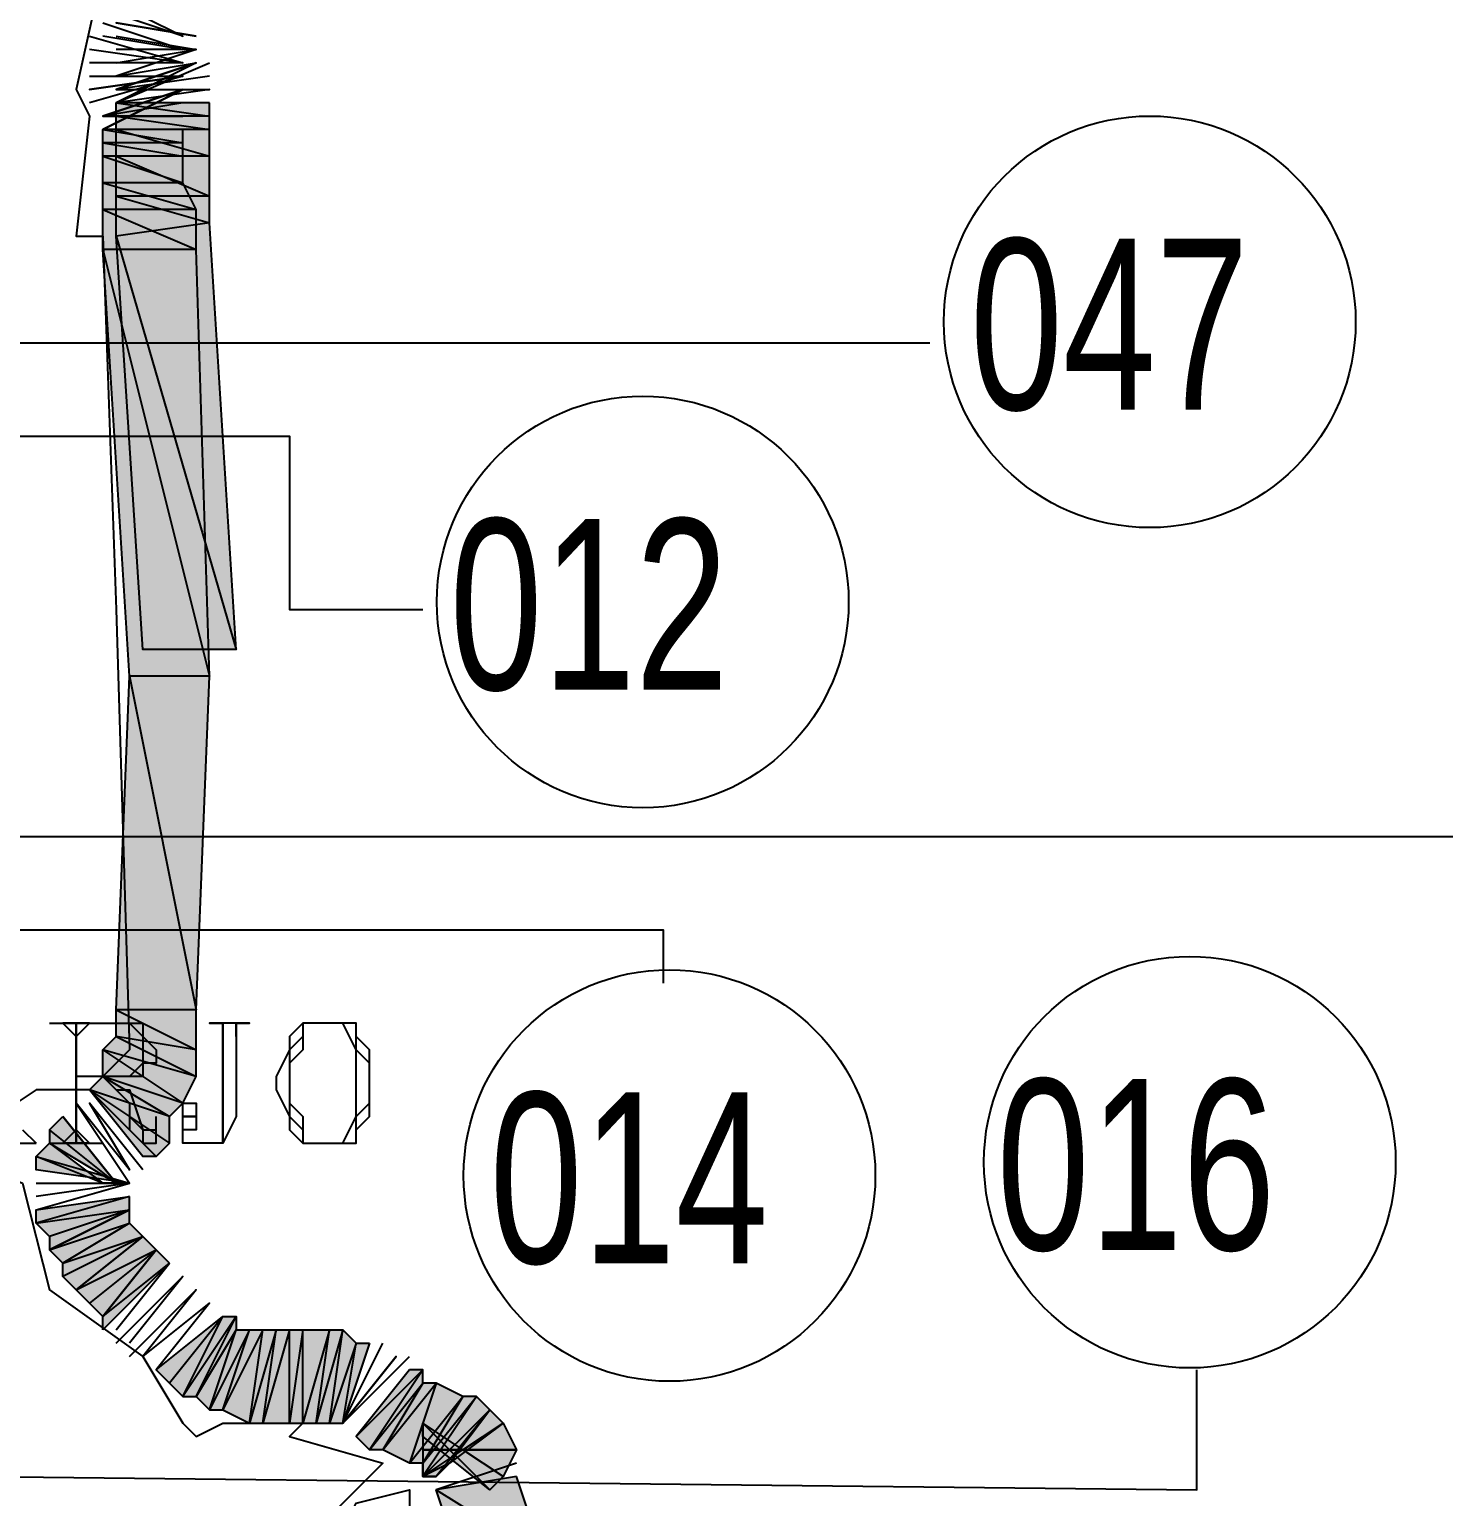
# Model space of a CAD drawing. Header units: millimetres. Extents: x 658 to 813, y 806 to 883.
# Drawn here: x 786.7165 to 787.0387, y 864.1276 to 864.4621 of the extents above; entities that cross this region are included whole.
import ezdxf

# ---------------------------------------------------------------- set-up
doc = ezdxf.new("R2010")
doc.units = ezdxf.units.MM
doc.header["$LTSCALE"] = 0.1
doc.linetypes.add('atContinuous2', pattern=[0])
for name, color, linetype in [('LINK NAS BARU', 7, 'Continuous'), ('PANTAI', 7, 'Continuous'), ('pantai1', 7, 'Continuous'), ('TEXT', 8, 'Continuous'), ('zat_Mask_solid', 7, 'Continuous')]:
    doc.layers.add(name, color=color, linetype=linetype)
doc.styles.add('Style2', font='arial.ttf', dxfattribs={"height": 0.2})

msp = doc.modelspace()

# ---------------------------------------------------------------- hatches: boundary and pattern name
at = {"layer": 'pantai1'}
h = msp.add_hatch(color=7, dxfattribs=at)
h.paths.add_polyline_path([(786.7575, 864.44533), (786.73621, 864.44533), (786.7575, 864.44229)], flags=17)
h.paths.add_polyline_path([(786.73621, 864.44533), (786.7575, 864.44229), (786.73621, 864.44229)], flags=17)
h = msp.add_hatch(color=7, dxfattribs=at)
h.paths.add_polyline_path([(786.75142, 864.43925), (786.73317, 864.43925), (786.75142, 864.43621)], flags=17)
h.paths.add_polyline_path([(786.73317, 864.43925), (786.75142, 864.43621), (786.73317, 864.43621)], flags=17)
h = msp.add_hatch(color=7, dxfattribs=at)
h.paths.add_polyline_path([(786.7575, 864.44229), (786.73621, 864.44229), (786.7575, 864.43925)], flags=17)
h.paths.add_polyline_path([(786.73621, 864.44229), (786.7575, 864.43925), (786.73621, 864.43925)], flags=17)
h = msp.add_hatch(color=7, dxfattribs=at)
h.paths.add_polyline_path([(786.7575, 864.43925), (786.73621, 864.43925), (786.7575, 864.43317)], flags=17)
h.paths.add_polyline_path([(786.73621, 864.43925), (786.7575, 864.43317), (786.73621, 864.43317)], flags=17)
h = msp.add_hatch(color=7, dxfattribs=at)
h.paths.add_polyline_path([(786.75142, 864.43621), (786.73317, 864.43621), (786.75142, 864.43317)], flags=17)
h.paths.add_polyline_path([(786.73317, 864.43621), (786.75142, 864.43317), (786.73317, 864.43317)], flags=17)
h = msp.add_hatch(color=7, dxfattribs=at)
h.paths.add_polyline_path([(786.75142, 864.43317), (786.73317, 864.43317), (786.75142, 864.42709)], flags=17)
h.paths.add_polyline_path([(786.73317, 864.43317), (786.75142, 864.42709), (786.73317, 864.42709)], flags=17)
h = msp.add_hatch(color=7, dxfattribs=at)
h.paths.add_polyline_path([(786.7575, 864.43317), (786.73621, 864.43317), (786.7575, 864.42405)], flags=17)
h.paths.add_polyline_path([(786.73621, 864.43317), (786.7575, 864.42405), (786.73621, 864.42405)], flags=17)
h = msp.add_hatch(color=7, dxfattribs=at)
h.paths.add_polyline_path([(786.75142, 864.42709), (786.73317, 864.42709), (786.75446, 864.42101)], flags=17)
h.paths.add_polyline_path([(786.73317, 864.42709), (786.75446, 864.42101), (786.73317, 864.42101)], flags=17)
h = msp.add_hatch(color=7, dxfattribs=at)
h.paths.add_polyline_path([(786.7575, 864.42405), (786.73621, 864.42405), (786.7575, 864.41797)], flags=17)
h.paths.add_polyline_path([(786.73621, 864.42405), (786.7575, 864.41797), (786.73621, 864.41493)])
h = msp.add_hatch(color=7, dxfattribs=at)
h.paths.add_polyline_path([(786.75446, 864.42101), (786.73317, 864.42101), (786.75446, 864.41189)], flags=17)
h.paths.add_polyline_path([(786.73317, 864.42101), (786.75446, 864.41189), (786.73317, 864.41189)], flags=17)
h = msp.add_hatch(color=7, dxfattribs=at)
h.paths.add_polyline_path([(786.7575, 864.41797), (786.73621, 864.41493), (786.76358, 864.32069)])
h.paths.add_polyline_path([(786.73621, 864.41493), (786.76358, 864.32069), (786.74229, 864.32069)], flags=17)
h = msp.add_hatch(color=7, dxfattribs=at)
h.paths.add_polyline_path([(786.75446, 864.41189), (786.73317, 864.41189), (786.7575, 864.31461)], flags=17)
h.paths.add_polyline_path([(786.73317, 864.41189), (786.7575, 864.31461), (786.73925, 864.31461)], flags=17)
for points in [[(786.73925, 864.31461), (786.75446, 864.23861), (786.73621, 864.23861)], [(786.7575, 864.31461), (786.73925, 864.31461), (786.75446, 864.23861)], [(786.73317, 864.19909), (786.71797, 864.20517), (786.72101, 864.20821)], [(786.73925, 864.19605), (786.71797, 864.18997), (786.71797, 864.19301)], [(786.73925, 864.19301), (786.72101, 864.18389), (786.73925, 864.18997)], [(786.72101, 864.18389), (786.73925, 864.18997), (786.72405, 864.18085)], [(786.73925, 864.18997), (786.72405, 864.18085), (786.74229, 864.18693)], [(786.74229, 864.18693), (786.72709, 864.17477), (786.74533, 864.18389)], [(786.72709, 864.17477), (786.74533, 864.18389), (786.73013, 864.17173)], [(786.74533, 864.18389), (786.73013, 864.17173), (786.73317, 864.16869)], [(786.79398, 864.16261), (786.7879, 864.14437), (786.79094, 864.16261)], [(786.81222, 864.13525), (786.82134, 864.14741), (786.82438, 864.14437)], [(786.81526, 864.13829), (786.80614, 864.14437), (786.80614, 864.13829)], [(786.81526, 864.13829), (786.82438, 864.14437), (786.82742, 864.13829)], [(786.81526, 864.13829), (786.82742, 864.13829), (786.82438, 864.13221)]]:
    msp.add_hatch(color=7, dxfattribs=at).paths.add_polyline_path(points)
h = msp.add_hatch(color=7, dxfattribs=at)
h.paths.add_polyline_path([(786.75446, 864.23861), (786.73621, 864.23861), (786.75446, 864.22949)], flags=17)
h.paths.add_polyline_path([(786.73621, 864.23861), (786.75446, 864.22949), (786.73621, 864.23253)], flags=17)
h = msp.add_hatch(color=7, dxfattribs=at)
h.paths.add_polyline_path([(786.75446, 864.22949), (786.73621, 864.23253), (786.75446, 864.22341)], flags=17)
h.paths.add_polyline_path([(786.73621, 864.23253), (786.75446, 864.22341), (786.73317, 864.22949)])
h = msp.add_hatch(color=7, dxfattribs=at)
h.paths.add_polyline_path([(786.75446, 864.22341), (786.73317, 864.22949), (786.75142, 864.21733)])
h.paths.add_polyline_path([(786.73317, 864.22949), (786.75142, 864.21733), (786.73317, 864.22341)], flags=17)
h = msp.add_hatch(color=7, dxfattribs=at)
h.paths.add_polyline_path([(786.74838, 864.21429), (786.73013, 864.22037), (786.74838, 864.20821)], flags=17)
h.paths.add_polyline_path([(786.73013, 864.22037), (786.74838, 864.20821), (786.74533, 864.20517)])
h = msp.add_hatch(color=7, dxfattribs=at)
h.paths.add_polyline_path([(786.72101, 864.20821), (786.73621, 864.19909), (786.72101, 864.21125)], flags=17)
h.paths.add_polyline_path([(786.73621, 864.19909), (786.72101, 864.21125), (786.72405, 864.21429)])
h = msp.add_hatch(color=7, dxfattribs=at)
h.paths.add_polyline_path([(786.72405, 864.18085), (786.74229, 864.18693), (786.72405, 864.17781)], flags=17)
h.paths.add_polyline_path([(786.74229, 864.18693), (786.72405, 864.17781), (786.72709, 864.17477)])
h = msp.add_hatch(color=7, dxfattribs=at)
h.paths.add_polyline_path([(786.74533, 864.18389), (786.73317, 864.16869), (786.74838, 864.18085)])
h.paths.add_polyline_path([(786.73317, 864.16869), (786.74838, 864.18085), (786.73317, 864.16565)])
h = msp.add_hatch(color=7, dxfattribs=at)
h.paths.add_polyline_path([(786.76358, 864.16565), (786.75446, 864.15045), (786.76358, 864.16869)], flags=0)
h.paths.add_polyline_path([(786.75446, 864.15045), (786.76358, 864.16869), (786.75142, 864.15045)], flags=17)
h.paths.add_polyline_path([(786.76358, 864.16869), (786.75142, 864.15045), (786.76054, 864.16869)], flags=17)
h = msp.add_hatch(color=7, dxfattribs=at)
h.paths.add_polyline_path([(786.76054, 864.14741), (786.76662, 864.16565), (786.7575, 864.14741)], flags=17)
h.paths.add_polyline_path([(786.76662, 864.16565), (786.7575, 864.14741), (786.76358, 864.16565)], flags=17)
h = msp.add_hatch(color=7, dxfattribs=at)
h.paths.add_polyline_path([(786.76662, 864.14437), (786.76966, 864.16565), (786.76054, 864.14741)])
h.paths.add_polyline_path([(786.76966, 864.16565), (786.76054, 864.14741), (786.76662, 864.16565)], flags=17)
h = msp.add_hatch(color=7, dxfattribs=at)
h.paths.add_polyline_path([(786.76966, 864.14437), (786.7727, 864.16565), (786.76662, 864.14437)], flags=17)
h.paths.add_polyline_path([(786.7727, 864.16565), (786.76662, 864.14437), (786.76966, 864.16565)], flags=17)
h = msp.add_hatch(color=7, dxfattribs=at)
h.paths.add_polyline_path([(786.77574, 864.14437), (786.77574, 864.16565), (786.76966, 864.14437)], flags=17)
h.paths.add_polyline_path([(786.77574, 864.16565), (786.76966, 864.14437), (786.7727, 864.16565)], flags=17)
h = msp.add_hatch(color=7, dxfattribs=at)
h.paths.add_polyline_path([(786.77878, 864.14437), (786.77878, 864.16565), (786.77574, 864.14437)], flags=17)
h.paths.add_polyline_path([(786.77878, 864.16565), (786.77574, 864.14437), (786.77574, 864.16565)], flags=17)
h = msp.add_hatch(color=7, dxfattribs=at)
h.paths.add_polyline_path([(786.78182, 864.14437), (786.78486, 864.16565), (786.77878, 864.14437)], flags=17)
h.paths.add_polyline_path([(786.78486, 864.16565), (786.77878, 864.14437), (786.77878, 864.16565)], flags=17)
h = msp.add_hatch(color=7, dxfattribs=at)
h.paths.add_polyline_path([(786.78486, 864.14437), (786.7879, 864.16565), (786.78182, 864.14437)], flags=17)
h.paths.add_polyline_path([(786.7879, 864.16565), (786.78182, 864.14437), (786.78486, 864.16565)], flags=17)
h = msp.add_hatch(color=7, dxfattribs=at)
h.paths.add_polyline_path([(786.7879, 864.14437), (786.79094, 864.16261), (786.78486, 864.14437)], flags=17)
h.paths.add_polyline_path([(786.79094, 864.16261), (786.78486, 864.14437), (786.7879, 864.16565)])
h = msp.add_hatch(color=7, dxfattribs=at)
h.paths.add_polyline_path([(786.8031, 864.15653), (786.79094, 864.14133), (786.80614, 864.15653)], flags=16)
h.paths.add_polyline_path([(786.79094, 864.14133), (786.80614, 864.15653), (786.79398, 864.13829)])
h.paths.add_polyline_path([(786.80614, 864.15653), (786.79398, 864.13829), (786.80614, 864.15349)], flags=17)
h.paths.add_polyline_path([(786.79398, 864.13829), (786.80614, 864.15349), (786.79702, 864.13829)], flags=16)
h = msp.add_hatch(color=7, dxfattribs=at)
h.paths.add_polyline_path([(786.80614, 864.15349), (786.79702, 864.13829), (786.80918, 864.15349)], flags=16)
h.paths.add_polyline_path([(786.79702, 864.13829), (786.80918, 864.15349), (786.8031, 864.13525)])
h = msp.add_hatch(color=7, dxfattribs=at)
h.paths.add_polyline_path([(786.80918, 864.15349), (786.8031, 864.13525), (786.81526, 864.15045)])
h.paths.add_polyline_path([(786.8031, 864.13525), (786.81526, 864.15045), (786.80614, 864.13525)], flags=17)
h = msp.add_hatch(color=7, dxfattribs=at)
h.paths.add_polyline_path([(786.81526, 864.15045), (786.80614, 864.13525), (786.8183, 864.15045)], flags=16)
h.paths.add_polyline_path([(786.80614, 864.13525), (786.8183, 864.15045), (786.80614, 864.13221)], flags=17)
h.paths.add_polyline_path([(786.8183, 864.15045), (786.80614, 864.13221), (786.82134, 864.14741)])
h.paths.add_polyline_path([(786.80614, 864.13221), (786.82134, 864.14741), (786.80918, 864.13221)], flags=17)
h = msp.add_hatch(color=7, dxfattribs=at)
h.paths.add_polyline_path([(786.82438, 864.13221), (786.80614, 864.14437), (786.82134, 864.12917)])
h.paths.add_polyline_path([(786.80614, 864.14437), (786.82134, 864.12917), (786.80614, 864.14133)], flags=17)
h = msp.add_hatch(color=7, dxfattribs=at)
h.paths.add_polyline_path([(786.82742, 864.13221), (786.80918, 864.12917), (786.8335, 864.11397)])
h.paths.add_polyline_path([(786.80918, 864.12917), (786.8335, 864.11397), (786.81222, 864.12005)], flags=17)
at = {"layer": 'zat_Mask_solid'}
for points in [[(786.73317, 864.22341), (786.74838, 864.21429), (786.73013, 864.22037)], [(786.75142, 864.21733), (786.73317, 864.22341), (786.74838, 864.21429)], [(786.74533, 864.20517), (786.74229, 864.20517), (786.73013, 864.22037)], [(786.73925, 864.19909), (786.71797, 864.20213), (786.71797, 864.20517)], [(786.73925, 864.19605), (786.71797, 864.18997), (786.73925, 864.19301)], [(786.71797, 864.18997), (786.73925, 864.19301), (786.72101, 864.18693)], [(786.73925, 864.19301), (786.72101, 864.18693), (786.72101, 864.18389)], [(786.76054, 864.16869), (786.74838, 864.15349), (786.74533, 864.15653)], [(786.75142, 864.15045), (786.76054, 864.16869), (786.74838, 864.15349)], [(786.7575, 864.14741), (786.76358, 864.16565), (786.75446, 864.15045)], [(786.81526, 864.13829), (786.80614, 864.13829), (786.80614, 864.13221)], [(786.81222, 864.13525), (786.80614, 864.13221), (786.80918, 864.13221)]]:
    msp.add_hatch(color=7, dxfattribs=at).paths.add_polyline_path(points)

# ---------------------------------------------------------------- linework, layer by layer
at = {"layer": 'LINK NAS BARU', "color": 7}
for points in [[(786.51429, 864.42405), (786.54469, 864.39061), (786.92166, 864.39061)], [(786.54469, 864.36933), (786.59333, 864.36933), (786.77574, 864.36933), (786.77574, 864.32981), (786.80614, 864.32981)], [(786.62069, 864.31461), (786.62069, 864.27813), (787.08886, 864.27813), (787.08886, 864.25077)], [(786.53253, 864.25685), (786.76358, 864.25685), (786.86086, 864.25685), (786.86086, 864.24469)], [(786.55381, 864.04405), (786.70581, 864.13221), (786.98246, 864.12917), (786.98246, 864.15653)]]:
    msp.add_lwpolyline(points, dxfattribs=at)
at = {"layer": 'LINK NAS BARU', "color": 7, "linetype": 'atContinuous2'}
for centre in [(786.97174, 864.39539), (786.85622, 864.33155), (786.98086, 864.20387), (786.8623, 864.20083)]:
    msp.add_circle(centre, 0.0469, dxfattribs=at)
at = {"layer": 'PANTAI', "color": 7}
for points in [[(786.73317, 864.47573), (786.72709, 864.44837), (786.73013, 864.44229), (786.72709, 864.41493), (786.73317, 864.41493), (786.73621, 864.32981), (786.73925, 864.22949), (786.73013, 864.22037), (786.71797, 864.22037), (786.70885, 864.21429), (786.69669, 864.21125), (786.69973, 864.20517), (786.71493, 864.19909), (786.72101, 864.17477), (786.74229, 864.15957), (786.75142, 864.14437), (786.75446, 864.14133), (786.76054, 864.14437), (786.77878, 864.14437), (786.77574, 864.14133), (786.79702, 864.13525), (786.78486, 864.12309)], [(786.8031, 864.12613), (786.8031, 864.12309), (786.80614, 864.12309), (786.8031, 864.11701), (786.7879, 864.12005), (786.79094, 864.12613), (786.8031, 864.12917), (786.8031, 864.12613)]]:
    msp.add_lwpolyline(points, dxfattribs=at)
at = {"layer": 'pantai1', "color": 7, "linetype": 'atContinuous2'}
for p, q in [((786.72101, 864.21125), (786.72405, 864.21429)), ((786.72405, 864.21429), (786.73621, 864.19909)), ((786.73621, 864.19909), (786.72101, 864.21125)), ((786.72101, 864.21125), (786.72101, 864.20821)), ((786.73621, 864.19909), (786.72101, 864.21125)), ((786.72101, 864.20821), (786.73621, 864.19909)), ((786.74533, 864.18389), (786.73317, 864.16869)), ((786.74838, 864.18085), (786.74533, 864.18389)), ((786.73317, 864.16869), (786.74838, 864.18085)), ((786.73317, 864.16869), (786.74838, 864.18085)), ((786.74838, 864.18085), (786.73317, 864.16565)), ((786.73317, 864.16565), (786.73317, 864.16869)), ((786.82438, 864.13221), (786.80614, 864.14437)), ((786.80614, 864.14437), (786.82134, 864.12917)), ((786.80614, 864.14437), (786.82134, 864.12917)), ((786.80614, 864.14133), (786.80614, 864.14437)), ((786.82134, 864.12917), (786.80614, 864.14133)), ((786.82134, 864.12917), (786.82438, 864.13221))]:
    msp.add_line(p, q, dxfattribs=at)
at = {"layer": 'pantai1', "color": 7}
for points in [[(786.73317, 864.46965), (786.75142, 864.46053), (786.73317, 864.46661)], [(786.73317, 864.46357), (786.75142, 864.45749), (786.73317, 864.46053)], [(786.75446, 864.46053), (786.73621, 864.46357), (786.75446, 864.46053)], [(786.73013, 864.46053), (786.75142, 864.45445), (786.73013, 864.45749)], [(786.73621, 864.46053), (786.75446, 864.45749), (786.73621, 864.45749)], [(786.73621, 864.45445), (786.75446, 864.45749), (786.73621, 864.45141), (786.75446, 864.45445), (786.73621, 864.44837), (786.75446, 864.45445), (786.73621, 864.44533), (786.7575, 864.45445)], [(786.75142, 864.45445), (786.73013, 864.45445)], [(786.73013, 864.45141), (786.75142, 864.45141), (786.73013, 864.44837), (786.75142, 864.45141), (786.73013, 864.44533)], [(786.7575, 864.45141), (786.73621, 864.44837), (786.7575, 864.44837), (786.73621, 864.44533)], [(786.73317, 864.44229), (786.75142, 864.44837), (786.73317, 864.44229)], [(786.73317, 864.43925), (786.75142, 864.44837), (786.73317, 864.43925)], [(786.75142, 864.44533), (786.73317, 864.44229), (786.75142, 864.44229), (786.73317, 864.44229)], [(786.7575, 864.44533), (786.73621, 864.44533), (786.7575, 864.44229), (786.7575, 864.44533)], [(786.73621, 864.44533), (786.7575, 864.44229), (786.73621, 864.44229), (786.73621, 864.44533)], [(786.75142, 864.43925), (786.73317, 864.43925), (786.75142, 864.43621), (786.75142, 864.43925)], [(786.73317, 864.43925), (786.75142, 864.43621), (786.73317, 864.43621), (786.73317, 864.43925)], [(786.7575, 864.44229), (786.73621, 864.44229), (786.7575, 864.43925), (786.7575, 864.44229)], [(786.73621, 864.44229), (786.7575, 864.43925), (786.73621, 864.43925), (786.73621, 864.44229)], [(786.7575, 864.43925), (786.73621, 864.43925), (786.7575, 864.43317), (786.7575, 864.43925)], [(786.73621, 864.43925), (786.7575, 864.43317), (786.73621, 864.43317), (786.73621, 864.43925)], [(786.75142, 864.43621), (786.73317, 864.43621), (786.75142, 864.43317), (786.75142, 864.43621)], [(786.73317, 864.43621), (786.75142, 864.43317), (786.73317, 864.43317), (786.73317, 864.43621)], [(786.75142, 864.43317), (786.73317, 864.43317), (786.75142, 864.42709), (786.75142, 864.43317)], [(786.73317, 864.43317), (786.75142, 864.42709), (786.73317, 864.42709), (786.73317, 864.43317)], [(786.7575, 864.43317), (786.73621, 864.43317), (786.7575, 864.42405), (786.7575, 864.43317)], [(786.73621, 864.43317), (786.7575, 864.42405), (786.73621, 864.42405), (786.73621, 864.43317)], [(786.75142, 864.42709), (786.73317, 864.42709), (786.75446, 864.42101), (786.75142, 864.42709)], [(786.73317, 864.42709), (786.75446, 864.42101), (786.73317, 864.42101), (786.73317, 864.42709)], [(786.7575, 864.42405), (786.73621, 864.42405), (786.7575, 864.41797), (786.7575, 864.42405)], [(786.73621, 864.42405), (786.7575, 864.41797), (786.73621, 864.41493), (786.73621, 864.42405)], [(786.75446, 864.42101), (786.73317, 864.42101), (786.75446, 864.41189), (786.75446, 864.42101)], [(786.73317, 864.42101), (786.75446, 864.41189), (786.73317, 864.41189), (786.73317, 864.42101)], [(786.7575, 864.41797), (786.73621, 864.41493), (786.76358, 864.32069), (786.7575, 864.41797)], [(786.73621, 864.41493), (786.76358, 864.32069), (786.74229, 864.32069), (786.73621, 864.41493)], [(786.75446, 864.41189), (786.73317, 864.41189), (786.7575, 864.31461), (786.75446, 864.41189)], [(786.73317, 864.41189), (786.7575, 864.31461), (786.73925, 864.31461), (786.73317, 864.41189)], [(786.73925, 864.31461), (786.75446, 864.23861), (786.73621, 864.23861), (786.73925, 864.31461)], [(786.7575, 864.31461), (786.73925, 864.31461), (786.75446, 864.23861), (786.7575, 864.31461)], [(786.75446, 864.23861), (786.73621, 864.23861), (786.75446, 864.22949), (786.75446, 864.23861)], [(786.73621, 864.23861), (786.75446, 864.22949), (786.73621, 864.23253), (786.73621, 864.23861)], [(786.73621, 864.23253), (786.75446, 864.22341), (786.73317, 864.22949), (786.73621, 864.23253)], [(786.75446, 864.22949), (786.73621, 864.23253), (786.75446, 864.22341), (786.75446, 864.22949)], [(786.75446, 864.22341), (786.73317, 864.22949), (786.75142, 864.21733), (786.75446, 864.22341)], [(786.73317, 864.22949), (786.75142, 864.21733), (786.73317, 864.22341), (786.73317, 864.22949)], [(786.73317, 864.22341), (786.74838, 864.21429), (786.73013, 864.22037), (786.73317, 864.22341)], [(786.75142, 864.21733), (786.73317, 864.22341), (786.74838, 864.21429), (786.75142, 864.21733)], [(786.74838, 864.21429), (786.73013, 864.22037), (786.74838, 864.20821), (786.74838, 864.21429)], [(786.73013, 864.22037), (786.74838, 864.20821), (786.74533, 864.20517), (786.73013, 864.22037)], [(786.74533, 864.20517), (786.74229, 864.20517), (786.73013, 864.22037), (786.74533, 864.20517)], [(786.74229, 864.20213), (786.73013, 864.21733), (786.73925, 864.20213), (786.72709, 864.21733), (786.73925, 864.19909)], [(786.73621, 864.19909), (786.72405, 864.21429)], [(786.73317, 864.19909), (786.71797, 864.20517), (786.72101, 864.20821), (786.73317, 864.19909)], [(786.73925, 864.19909), (786.71797, 864.20213), (786.71797, 864.20517), (786.73925, 864.19909)], [(786.71797, 864.19909), (786.73925, 864.19909), (786.71797, 864.19605)], [(786.71797, 864.19301), (786.73925, 864.19909)], [(786.73317, 864.19909), (786.73621, 864.19909), (786.73925, 864.19909), (786.73317, 864.19909)], [(786.73925, 864.19605), (786.71797, 864.18997), (786.71797, 864.19301), (786.73925, 864.19605)], [(786.73925, 864.19605), (786.71797, 864.18997), (786.73925, 864.19301), (786.73925, 864.19605)], [(786.71797, 864.18997), (786.73925, 864.19301), (786.72101, 864.18693), (786.71797, 864.18997)], [(786.73925, 864.19301), (786.72101, 864.18693), (786.72101, 864.18389), (786.73925, 864.19301)], [(786.73925, 864.19301), (786.72101, 864.18389), (786.73925, 864.18997), (786.73925, 864.19301)], [(786.72101, 864.18389), (786.73925, 864.18997), (786.72405, 864.18085), (786.72101, 864.18389)], [(786.73925, 864.18997), (786.72405, 864.18085), (786.74229, 864.18693), (786.73925, 864.18997)], [(786.72405, 864.18085), (786.74229, 864.18693), (786.72405, 864.17781), (786.72405, 864.18085)], [(786.74229, 864.18693), (786.72405, 864.17781), (786.72709, 864.17477), (786.74229, 864.18693)], [(786.74229, 864.18693), (786.72709, 864.17477), (786.74533, 864.18389), (786.74229, 864.18693)], [(786.72709, 864.17477), (786.74533, 864.18389), (786.73013, 864.17173), (786.72709, 864.17477)], [(786.74533, 864.18389), (786.73013, 864.17173), (786.73317, 864.16869), (786.74533, 864.18389)], [(786.73621, 864.16565), (786.74838, 864.18085)], [(786.73621, 864.16261), (786.75142, 864.17781), (786.73925, 864.16261)], [(786.73925, 864.15957), (786.75446, 864.17477), (786.74229, 864.15957), (786.7575, 864.17173), (786.74533, 864.15653)], [(786.76054, 864.16869), (786.74838, 864.15349), (786.74533, 864.15653), (786.76054, 864.16869)], [(786.75142, 864.15045), (786.76054, 864.16869), (786.74838, 864.15349), (786.75142, 864.15045)], [(786.75446, 864.15045), (786.76358, 864.16869), (786.75142, 864.15045), (786.75446, 864.15045)], [(786.76358, 864.16869), (786.75142, 864.15045), (786.76054, 864.16869), (786.76358, 864.16869)], [(786.76358, 864.16565), (786.75446, 864.15045), (786.76358, 864.16869), (786.76358, 864.16565)], [(786.7575, 864.14741), (786.76358, 864.16565), (786.75446, 864.15045), (786.7575, 864.14741)], [(786.76054, 864.14741), (786.76662, 864.16565), (786.7575, 864.14741), (786.76054, 864.14741)], [(786.76662, 864.16565), (786.7575, 864.14741), (786.76358, 864.16565), (786.76662, 864.16565)], [(786.76662, 864.14437), (786.76966, 864.16565), (786.76054, 864.14741), (786.76662, 864.14437)], [(786.76966, 864.16565), (786.76054, 864.14741), (786.76662, 864.16565), (786.76966, 864.16565)], [(786.76966, 864.14437), (786.7727, 864.16565), (786.76662, 864.14437), (786.76966, 864.14437)], [(786.7727, 864.16565), (786.76662, 864.14437), (786.76966, 864.16565), (786.7727, 864.16565)], [(786.77574, 864.14437), (786.77574, 864.16565), (786.76966, 864.14437), (786.77574, 864.14437)], [(786.77574, 864.16565), (786.76966, 864.14437), (786.7727, 864.16565), (786.77574, 864.16565)], [(786.77878, 864.14437), (786.77878, 864.16565), (786.77574, 864.14437), (786.77878, 864.14437)], [(786.77878, 864.16565), (786.77574, 864.14437), (786.77574, 864.16565), (786.77878, 864.16565)], [(786.78182, 864.14437), (786.78486, 864.16565), (786.77878, 864.14437), (786.78182, 864.14437)], [(786.78486, 864.16565), (786.77878, 864.14437), (786.77878, 864.16565), (786.78486, 864.16565)], [(786.78486, 864.14437), (786.7879, 864.16565), (786.78182, 864.14437), (786.78486, 864.14437)], [(786.7879, 864.16565), (786.78182, 864.14437), (786.78486, 864.16565), (786.7879, 864.16565)], [(786.79094, 864.16261), (786.78486, 864.14437), (786.7879, 864.16565), (786.79094, 864.16261)], [(786.7879, 864.14437), (786.79094, 864.16261), (786.78486, 864.14437), (786.7879, 864.14437)], [(786.79398, 864.16261), (786.7879, 864.14437), (786.79094, 864.16261), (786.79398, 864.16261)], [(786.79398, 864.16261), (786.7879, 864.14437), (786.79702, 864.16261)], [(786.7879, 864.14437), (786.80006, 864.15957), (786.7879, 864.14437), (786.8031, 864.15957)], [(786.8031, 864.15653), (786.79094, 864.14133)], [(786.8031, 864.15653), (786.79094, 864.14133), (786.80614, 864.15653), (786.8031, 864.15653)], [(786.79094, 864.14133), (786.80614, 864.15653), (786.79398, 864.13829), (786.79094, 864.14133)], [(786.80614, 864.15653), (786.79398, 864.13829), (786.80614, 864.15349), (786.80614, 864.15653)], [(786.79398, 864.13829), (786.80614, 864.15349), (786.79702, 864.13829), (786.79398, 864.13829)], [(786.80614, 864.15349), (786.79702, 864.13829), (786.80918, 864.15349), (786.80614, 864.15349)], [(786.79702, 864.13829), (786.80918, 864.15349), (786.8031, 864.13525), (786.79702, 864.13829)], [(786.80918, 864.15349), (786.8031, 864.13525), (786.81526, 864.15045), (786.80918, 864.15349)], [(786.8031, 864.13525), (786.81526, 864.15045), (786.80614, 864.13525), (786.8031, 864.13525)], [(786.81526, 864.15045), (786.80614, 864.13525), (786.8183, 864.15045), (786.81526, 864.15045)], [(786.80614, 864.13525), (786.8183, 864.15045), (786.80614, 864.13221), (786.80614, 864.13525)], [(786.8183, 864.15045), (786.80614, 864.13221), (786.82134, 864.14741), (786.8183, 864.15045)], [(786.80614, 864.13221), (786.82134, 864.14741), (786.80918, 864.13221), (786.80614, 864.13221)], [(786.81222, 864.13525), (786.82134, 864.14741), (786.82438, 864.14437), (786.81222, 864.13525)], [(786.81526, 864.13829), (786.80614, 864.14437), (786.80614, 864.13829), (786.81526, 864.13829)], [(786.81526, 864.13829), (786.82438, 864.14437), (786.82742, 864.13829), (786.81526, 864.13829)], [(786.81526, 864.13829), (786.80614, 864.13829), (786.80614, 864.13221), (786.81526, 864.13829)], [(786.81526, 864.13829), (786.82742, 864.13829), (786.82438, 864.13221), (786.81526, 864.13829)], [(786.81222, 864.13525), (786.80614, 864.13221), (786.80918, 864.13221), (786.81222, 864.13525)], [(786.82742, 864.13525), (786.80918, 864.12917)], [(786.82742, 864.13221), (786.80918, 864.12917), (786.8335, 864.11397), (786.82742, 864.13221)], [(786.80918, 864.12917), (786.8335, 864.11397), (786.81222, 864.12005), (786.80918, 864.12917)]]:
    msp.add_lwpolyline(points, dxfattribs=at)
at = {"layer": 'TEXT', "color": 7}
for points in [[(786.72101, 864.23557), (786.73925, 864.23557), (786.74229, 864.23557), (786.74229, 864.23253), (786.74533, 864.22949), (786.74533, 864.22645), (786.74229, 864.22645), (786.74229, 864.22341), (786.73925, 864.22341), (786.72709, 864.22341)], [(786.72709, 864.23557), (786.72405, 864.23557), (786.72709, 864.23253), (786.73013, 864.23557), (786.72709, 864.23557)], [(786.72709, 864.23557), (786.72709, 864.20821), (786.72709, 864.23557), (786.72709, 864.20821)], [(786.73925, 864.23557), (786.74229, 864.23253), (786.74229, 864.22645), (786.73925, 864.22341)], [(786.76358, 864.23557), (786.76358, 864.21429), (786.76054, 864.20821), (786.7575, 864.20821), (786.75446, 864.20821), (786.75142, 864.20821), (786.75142, 864.21125), (786.75142, 864.21429), (786.75142, 864.21733), (786.75446, 864.21733), (786.75446, 864.21429), (786.75446, 864.21125), (786.75142, 864.21125)], [(786.76054, 864.20821), (786.76054, 864.21429), (786.76054, 864.23557), (786.76054, 864.21429), (786.76054, 864.20821), (786.7575, 864.20821)], [(786.76358, 864.23253), (786.76358, 864.23557), (786.76662, 864.23557), (786.7575, 864.23557), (786.76054, 864.23557), (786.76054, 864.23253)], [(786.78182, 864.23557), (786.77878, 864.23557), (786.77574, 864.23253), (786.77574, 864.22949), (786.7727, 864.22341), (786.7727, 864.22037), (786.77574, 864.21429), (786.77574, 864.21125), (786.77878, 864.20821), (786.78182, 864.20821), (786.78486, 864.20821), (786.79094, 864.20821), (786.79094, 864.21125), (786.79398, 864.21429), (786.79398, 864.22037), (786.79398, 864.22341), (786.79398, 864.22949), (786.79094, 864.23253), (786.79094, 864.23557), (786.78486, 864.23557), (786.78182, 864.23557)], [(786.78182, 864.23557), (786.77878, 864.23557), (786.77878, 864.22949), (786.77574, 864.22645), (786.77574, 864.21733), (786.77878, 864.21429), (786.77878, 864.20821), (786.78182, 864.20821)], [(786.78486, 864.20821), (786.7879, 864.20821), (786.79094, 864.21429), (786.79094, 864.21733), (786.79094, 864.22645), (786.79094, 864.22949), (786.7879, 864.23557), (786.78486, 864.23557)], [(786.74229, 864.23253), (786.74229, 864.22949), (786.74229, 864.22645)], [(786.77878, 864.23253), (786.77574, 864.22949), (786.77574, 864.22645), (786.77574, 864.21733), (786.77574, 864.21429), (786.77878, 864.21125)], [(786.79094, 864.21125), (786.79094, 864.21429), (786.79398, 864.21733), (786.79398, 864.22645), (786.79094, 864.22949), (786.79094, 864.23253)], [(786.73317, 864.22341), (786.73621, 864.22037), (786.73925, 864.21733), (786.73925, 864.21125), (786.74229, 864.20821), (786.74533, 864.20821), (786.74533, 864.21125), (786.74533, 864.21429)], [(786.73621, 864.22037), (786.73925, 864.22037), (786.74229, 864.21125), (786.74533, 864.21125)], [(786.73925, 864.21429), (786.74229, 864.21125), (786.74229, 864.20821), (786.74533, 864.20821)], [(786.75142, 864.21429), (786.75446, 864.21429), (786.75142, 864.21429)], [(786.71493, 864.21125), (786.71797, 864.20821)], [(786.72709, 864.20821), (786.72405, 864.20821), (786.72709, 864.21125), (786.73013, 864.20821), (786.72709, 864.20821)], [(786.70885, 864.20821), (786.71797, 864.20821)], [(786.72101, 864.20821), (786.73317, 864.20821)]]:
    msp.add_lwpolyline(points, dxfattribs=at)

# ---------------------------------------------------------------- texts
at = {"layer": 'LINK NAS BARU', "color": 7, "style": 'Style2', "width": 0.7}
for s, p in [('047', (786.93078, 864.37541)), ('012', (786.81222, 864.31157)), ('016', (786.93686, 864.18389)), ('014', (786.82134, 864.18085))]:
    msp.add_text(s, height=0.038913, rotation=0.0006, dxfattribs=at).set_placement(p)

doc.saveas('drawing.dxf')
